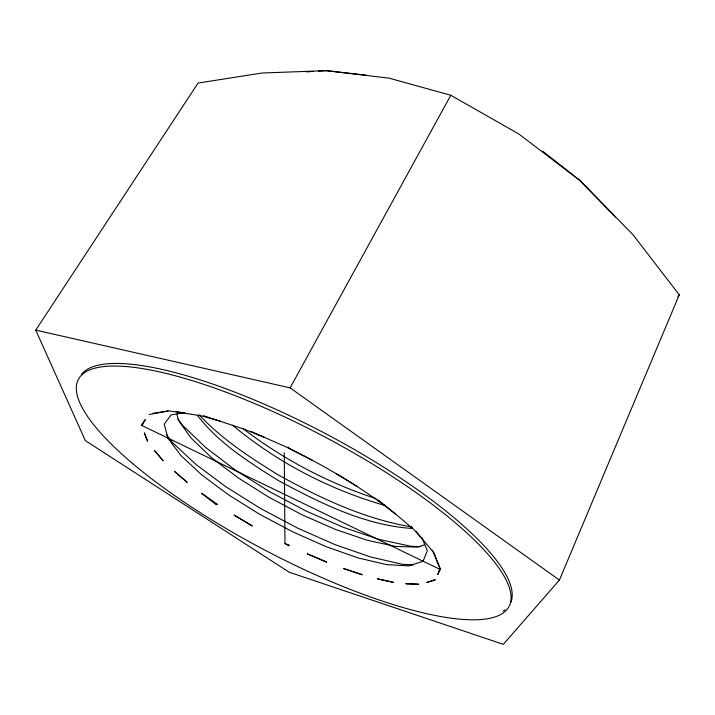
<?xml version="1.0" encoding="UTF-8"?>
<svg xmlns="http://www.w3.org/2000/svg" width="715" height="715" viewBox="0 0 715 715"><rect width="100%" height="100%" fill="white"/><g stroke="black" fill="none" stroke-linecap="round" stroke-linejoin="round"><path stroke-width="1.07" d="M288.208 545.956L288.601 545.196L289.235 545.456L284.963 543.561L284.257 452.756M366.402 75.173L326.085 70.651L261.985 73.019L198.073 83.056L35.75 330.124L85.326 440.592L289.209 572.215L503.324 644.349L559.407 580.097L679.25 294.839L633.034 234.761L579.704 180.296L542.614 151.106M440.753 568.648L437.696 574.592L439.966 568.148L432.307 550.148M35.75 330.124L290.111 387.87L450.808 95.265L518.741 133.937L579.704 180.296L615.499 217.038M677.874 296.51L679.25 294.839M434.854 579.606L426.757 582.502L435.355 580.017M250.688 431.288L288.61 448.046C332.555 469.996 375.438 495.129 412.055 528.153M424.871 544.607L417.667 547.163L395.35 546.394L367.233 540.245L335.469 529.44L302.096 514.827L269.081 497.327L238.345 477.969L211.756 457.832L191.182 438.17L178.401 420.313L176.963 414.074M184.774 412.483L171.1 414.879L164.227 424.138L167.953 438.241L181.083 455.714L202.014 475.126L228.916 495.102L259.92 514.442L293.132 532.04L326.639 546.886L358.465 558.022L386.565 564.609L408.783 565.887L423.012 561.32L427.356 550.738L421.761 537.537M167.98 411.134L153.037 413.297M306.467 71.866L313.009 71.464M318.461 71.125L326.085 70.651L389.103 78.158L450.808 95.265M412.555 528.51C364.48 525.346 319.936 502.895 278.135 480.417C248.936 462.113 218.558 443.112 197.42 415.37M420.831 546.609L410.839 546.269L379.102 539.414L343.504 527.384L306.297 511.136L269.555 491.661L235.315 470.041L205.589 447.438L182.414 425.166L177.964 418.945M288.869 447.259L287.877 447.215L288.61 448.046M413.306 564.913L402.25 564.287L370.522 556.949L334.861 544.562L297.503 528.063L260.537 508.481L226.012 486.879L195.937 464.437L172.369 442.451L166.488 434.613M199.708 415.549L168.534 410.812L149.149 414.539M176.185 411.554L183.88 412.85M411.661 526.928C364.275 518.947 320.213 498.123 278.466 475.046C250.321 457.645 222.124 439.439 199.405 415.093M201.514 415.889L220.372 421.278L241.169 428.205M376.135 498.641C328.435 483.161 283.22 459.271 243.35 428.875M384.447 505.335C329.088 489.409 276.893 462.158 232.616 425.255M203.409 415.692L220.372 421.278M241.706 428.169L264.684 437.526M284.963 543.561L288.601 545.196M141.302 425.237L440.342 569.533L436.704 559.961M288.36 448.198L312.178 460.156M357.473 486.674L336.05 473.491M290.111 387.87L559.407 580.097M378.003 499.83L395.529 514.04M199.896 415.031L200.459 415.594M422.592 539.271L411.304 526.714M415.871 531.236L432.906 551.605M378.521 500.732L378.798 501.188M434.085 552.749L436.329 558.933M505.005 609.877A243.225 64.484 27.8 0 1 503.128 611.191M81.501 374.374A243.225 64.484 27.8 0 1 327.211 434.523A243.225 64.484 27.8 0 1 510.85 602.298M393.581 582.394L377.449 578.837L393.581 582.394M145.19 419.732L142.294 425.228L141.785 424.424L145.19 419.732M216.716 504.298L216.18 504.683L201.657 493.323L217.476 504.433L216.716 504.298M418.65 584.253L405.888 583.744L418.65 584.253M362.103 574.699L343.495 568.505L362.103 574.699M147.513 441.048L144.359 433.013L147.513 441.048M326.621 562.07L307.343 553.866L326.621 562.07M252.181 525.883L234.216 515.166L252.181 525.883M163.047 460.621L154.69 450.79L163.047 460.621M187.044 482.232L174.46 471.4L187.044 482.232M133.446 464.223A243.449 64.037 27.8 0 0 501.009 614.346A243.449 64.037 27.8 0 0 246.514 400.212A243.449 64.037 27.8 0 0 133.446 464.223"/></g></svg>
